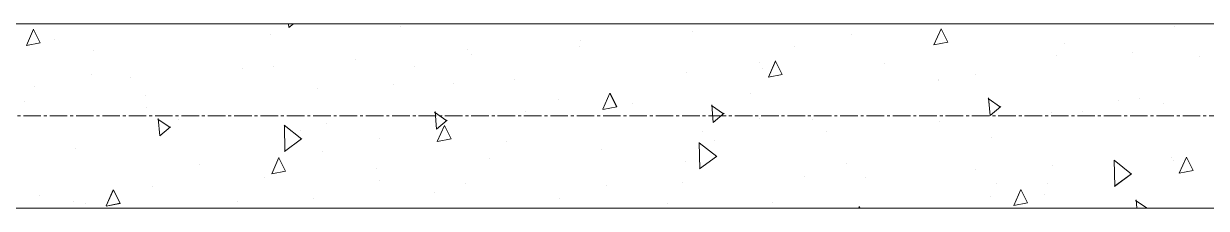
# Model space of a CAD drawing. Header units: millimetres. Extents: x 470010 to 1231400, y -134005 to 421770.
# Drawn here: x 807284 to 808567, y 167913 to 168113 of the extents above; entities that cross this region are included whole.
import ezdxf
from ezdxf.enums import TextEntityAlignment as Align

# ---------------------------------------------------------------- set-up
doc = ezdxf.new("R2010")
doc.units = ezdxf.units.MM
doc.linetypes.add('CENTER2', pattern=[28.575, 19.05, -3.175, 3.175, -3.175])
doc.layers.get('Defpoints').update_dxf_attribs({"color": 140})
doc.layers.add('АР_Стены ПЕНОблок', color=52, linetype='Continuous', lineweight=20)
doc.layers.add('АР_Штриховка', color=8, linetype='Continuous', lineweight=0)
doc.layers.add('РД_Оси_100', color=7, linetype='Continuous', lineweight=0, true_color=0x525252)
doc.styles.add('style1', font='ARIALN.TTF')

# ---------------------------------------------------------------- blocks, each defined once
blk = doc.blocks.new('СОШ_2200_АР_ОСИ_М100_28.05.24')
at = {"layer": 'РД_Оси_100', "color": 251, "linetype": 'CENTER2', "true_color": 0x636466}
blk.add_line((29555, 45300), (-5954.958, 45300), dxfattribs=at)
blk = doc.blocks.new('A$C9108343f')
at = {"layer": 'АР_Стены ПЕНОблок', "color": 18, "linetype": 'Continuous', "lineweight": 20, "true_color": 0x000000}
for p, q in [((148494.1, 268479.5), (140924.1, 268479.5)), ((140924.1, 268279.5), (148494.1, 268279.5))]:
    blk.add_line(p, q, dxfattribs=at)
at = {"layer": 'АР_Штриховка', "color": 18, "linetype": 'Continuous', "lineweight": 0, "true_color": 0x000000}
for p, q in [((141853.1, 268475.4), (141852.7, 268479.5)), ((141853.1, 268475.4), (141858, 268479.5)), ((141973.5, 268476.3), (141973.5, 268476.3)), ((142813.7, 268476.3), (142813.7, 268476.3)), ((141568.4, 268456), (141576.1, 268473.4)), ((141583.3, 268458.8), (141576.1, 268473.3)), ((141832.7, 268467.8), (141832.7, 268467.8)), ((142290.8, 268471.5), (142290.8, 268471.5)), ((142463.6, 268468.3), (142463.6, 268468.3)), ((142552.5, 268456.5), (142560.2, 268474)), ((142567.5, 268459.4), (142560.3, 268473.8)), ((141568.4, 268455.9), (141583.4, 268458.8)), ((141598.4, 268462.3), (141598.4, 268462.3)), ((141641.3, 268450.6), (141641.3, 268450.6)), ((142047, 268451.5), (142047, 268451.5)), ((142167.9, 268454.6), (142167.9, 268454.6)), ((142168.7, 268461.3), (142168.7, 268461.3)), ((142401.6, 268454.6), (142401.6, 268454.6)), ((142552.5, 268456.4), (142567.5, 268459.4)), ((142694.5, 268458.5), (142694.5, 268458.5)), ((141924.9, 268441.2), (141924.9, 268441.2)), ((142051.4, 268446.6), (142051.4, 268446.6)), ((142362.9, 268437.4), (142362.9, 268437.4)), ((142373, 268421.7), (142380.7, 268439.1)), ((142388, 268424.5), (142380.8, 268439)), ((142684.9, 268444.5), (142684.9, 268444.5)), ((142767.3, 268448.1), (142767.3, 268448.1)), ((142841, 268444.4), (142841, 268444.4)), ((141639.3, 268424.9), (141639.3, 268424.9)), ((141803.2, 268431.4), (141803.2, 268431.4)), ((141836.3, 268433.4), (141836.3, 268433.4)), ((141989.4, 268432.9), (141989.4, 268432.9)), ((142284.4, 268427), (142284.4, 268427)), ((142366.9, 268430.6), (142366.9, 268430.6)), ((142373, 268421.6), (142388, 268424.5)), ((142498.4, 268436.4), (142498.4, 268436.4)), ((142597.2, 268424.4), (142597.2, 268424.4)), ((141577.3, 268411.2), (141577.3, 268411.2)), ((141681.1, 268421.2), (141681.1, 268421.2)), ((141966.5, 268413.1), (141966.5, 268413.1)), ((142031.1, 268414.3), (142031.1, 268414.3)), ((142097.9, 268418.9), (142097.9, 268418.9)), ((142557.1, 268419.4), (142557.1, 268419.4)), ((142557.7, 268418.3), (142557.7, 268418.3)), ((141697.5, 268401.4), (141697.5, 268401.4)), ((141884, 268409.5), (141884, 268409.5)), ((142193.5, 268386.8), (142201.2, 268404.2)), ((142208.4, 268389.6), (142201.2, 268404.1)), ((142353.4, 268404.3), (142353.4, 268404.3)), ((142624.6, 268389.1), (142611.2, 268398.3)), ((142613.3, 268380), (142611.7, 268399)), ((141566.1, 268395.7), (141566.1, 268395.7)), ((141698.9, 268388.6), (141698.9, 268388.6)), ((142144.9, 268397.7), (142144.9, 268397.7)), ((142193.5, 268386.7), (142208.5, 268389.6)), ((142225.5, 268392.6), (142225.5, 268392.6)), ((142324.4, 268381.7), (142311.1, 268390.9)), ((142313.2, 268372.6), (142311.6, 268391.6)), ((142613.3, 268380), (142625, 268389.8)), ((142752.1, 268396.6), (142752.1, 268396.6)), ((142775.8, 268398.2), (142775.8, 268398.2)), ((142801.9, 268393.5), (142801.9, 268393.5)), ((141724.2, 268367), (141710.9, 268376.2)), ((141713, 268357.9), (141711.3, 268376.8)), ((141732.8, 268376), (141732.8, 268376)), ((142024.3, 268374.4), (142011, 268383.5)), ((142013.1, 268365.2), (142011.5, 268384.2)), ((142013.1, 268365.2), (142024.8, 268375)), ((142109.6, 268384.3), (142109.6, 268384.3)), ((142313.2, 268372.6), (142324.9, 268382.4)), ((142363.7, 268376.5), (142363.7, 268376.5)), ((142420.5, 268375.4), (142420.5, 268375.4)), ((142558.1, 268373.5), (142558.1, 268373.5)), ((142679.8, 268383.3), (142679.8, 268383.3)), ((142713.8, 268384.5), (142713.8, 268384.5)), ((141713, 268357.9), (141724.7, 268367.7)), ((141867, 268354.4), (141848, 268369.5)), ((141848.7, 268341), (141848.1, 268369.6)), ((141865.8, 268364.2), (141865.8, 268364.2)), ((141893.9, 268371.4), (141893.9, 268371.4)), ((142013.9, 268351.9), (142021.7, 268369.3)), ((142028.9, 268354.7), (142021.7, 268369.2)), ((142301.7, 268362.8), (142301.7, 268362.8)), ((142436, 268363.2), (142436, 268363.2)), ((141848.4, 268341.2), (141866.8, 268354.7)), ((141951.5, 268354.8), (141951.5, 268354.8)), ((142014, 268351.8), (142028.9, 268354.7)), ((142088.7, 268352.3), (142088.7, 268352.3)), ((142316.9, 268335.5), (142297.9, 268350.6)), ((142298.6, 268322.1), (142298, 268350.7)), ((142314.3, 268353.4), (142314.3, 268353.4)), ((142615.3, 268356.3), (142615.3, 268356.3)), ((141622, 268344.2), (141622, 268344.2)), ((141834.4, 268317), (141842.2, 268334.4)), ((141849.4, 268319.8), (141842.2, 268334.3)), ((141889.5, 268341.1), (141889.5, 268341.1)), ((142192.3, 268343.2), (142192.3, 268343.2)), ((142298.3, 268322.2), (142316.7, 268335.7)), ((142809.8, 268334.6), (142809.8, 268334.6)), ((142818.6, 268317.5), (142826.3, 268334.9)), ((142833.5, 268320.3), (142826.3, 268334.8)), ((141756.5, 268326.7), (141756.5, 268326.7)), ((141948.5, 268323.1), (141948.5, 268323.1)), ((142070.6, 268333.4), (142070.6, 268333.4)), ((142283.1, 268330.6), (142283.1, 268330.6)), ((142457.2, 268327.6), (142457.2, 268327.6)), ((142598.1, 268321.8), (142598.1, 268321.8)), ((142680.6, 268325.4), (142680.6, 268325.4)), ((142766.8, 268316.6), (142747.8, 268331.6)), ((142748.5, 268303.2), (142747.9, 268331.8)), ((142812, 268331.1), (142812, 268331.1)), ((141826.8, 268313.3), (141826.8, 268313.3)), ((141834.5, 268316.9), (141849.4, 268319.8)), ((141951.5, 268309.5), (141951.5, 268309.5)), ((142411.6, 268313.6), (142411.6, 268313.6)), ((142478.1, 268313.4), (142478.1, 268313.4)), ((142748.2, 268303.3), (142766.7, 268316.8)), ((142818.6, 268317.4), (142833.6, 268320.3)), ((141654.9, 268282.1), (141662.6, 268299.5)), ((141669.9, 268284.9), (141662.7, 268299.4)), ((141704.7, 268303.1), (141704.7, 268303.1)), ((142011.2, 268296.2), (142011.2, 268296.2)), ((142045, 268305.9), (142045, 268305.9)), ((142197.7, 268304.3), (142197.7, 268304.3)), ((142280.2, 268307.9), (142280.2, 268307.9)), ((142620.8, 268306.3), (142620.8, 268306.3)), ((142639, 268282.6), (142646.8, 268300)), ((142654, 268285.4), (142646.8, 268299.9)), ((142675.9, 268306.4), (142675.9, 268306.4)), ((141583, 268293.3), (141583, 268293.3)), ((141619.7, 268286.4), (141619.7, 268286.4)), ((141632.9, 268284.2), (141632.9, 268284.2)), ((141654.9, 268282), (141669.9, 268284.9)), ((141797.2, 268286.8), (141797.2, 268286.8)), ((141879.7, 268290.4), (141879.7, 268290.4)), ((142146.3, 268290.4), (142146.3, 268290.4)), ((142263.7, 268284.7), (142263.7, 268284.7)), ((142377, 268286.2), (142377, 268286.2)), ((142613.9, 268292.6), (142613.9, 268292.6)), ((142639.1, 268282.5), (142654, 268285.4)), ((142672.9, 268294.3), (142672.9, 268294.3)), ((142783.7, 268279.5), (142771.2, 268288.1)), ((142772.5, 268279.5), (142771.7, 268288.8)), ((142472.9, 268279.5), (142471.1, 268280.7)), ((142471.8, 268279.5), (142471.6, 268281.4)), ((142784.9, 268279.5), (142785, 268279.6))]:
    blk.add_line(p, q, dxfattribs=at)
at = {"layer": 'РД_Оси_100'}
blk.add_blockref('СОШ_2200_АР_ОСИ_М100_28.05.24', (140804.1, 223079.5), dxfattribs=at)
at = {"layer": 'Defpoints', "color": 18, "true_color": 0x000000, "style": 'style1'}
for p in [(143949.3, 316089.1), (143975, 281639.5), (143890.4, 273244.7), (143840, 264276.8), (143967.8, 254892.4), (12252, 104178.1), (12382.6, 96023.1)]:
    blk.add_attdef('АР-ПОМЕЩЕНИЕ:НАИМЕНОВАНИЕ', text='', height=100, dxfattribs=at).set_placement(p, align=Align.MIDDLE)
at = {"layer": 'Defpoints', "color": 18, "true_color": 0x000000, "style": 'style1', "flags": 8}
for p in [(143951.3, 279099.1), (143848.3, 269251.1), (143875.3, 260094.2), (144049.7, 250824.7), (163419.3, 238153.4), (155897.5, 237966), (183037.2, 237966), (143342.9, 237876.2)]:
    blk.add_attdef('АР-ПОМЕЩЕНИЕ:НАИМЕНОВАНИЕ', text='', height=100, dxfattribs=at).set_placement(p, align=Align.MIDDLE)

msp = doc.modelspace()

# ---------------------------------------------------------------- linework, layer by layer
at = {"layer": 'АР_Стены ПЕНОблок', "color": 18, "linetype": 'Continuous', "lineweight": 20, "true_color": 0x000000}
for p, q in [((814212.706, 168113.251), (806642.706, 168113.251)), ((806642.706, 167913.251), (814212.706, 167913.251))]:
    msp.add_line(p, q, dxfattribs=at)
at = {"layer": 'АР_Штриховка', "color": 18, "linetype": 'Continuous', "lineweight": 0, "true_color": 0x000000}
for p, q in [((807286.97, 168089.772), (807294.718, 168107.175)), ((807301.956, 168092.575), (807294.744, 168107.07)), ((807571.707, 168109.182), (807571.351, 168113.251)), ((807571.714, 168109.174), (807576.573, 168113.251)), ((808271.11, 168090.306), (808278.858, 168107.709)), ((808286.095, 168093.109), (808278.884, 168107.604)), ((807287.008, 168089.672), (807301.968, 168092.58)), ((808271.148, 168090.206), (808286.108, 168093.114)), ((808091.59, 168055.411), (808099.338, 168072.814)), ((808106.575, 168058.214), (808099.364, 168072.709)), ((808091.628, 168055.311), (808106.588, 168058.219)), ((807912.07, 168020.516), (807919.818, 168037.919)), ((807927.055, 168023.319), (807919.844, 168037.814)), ((808343.163, 168022.863), (808329.828, 168032.044)), ((808331.952, 168013.759), (808330.292, 168032.736)), ((807742.938, 168008.112), (807729.604, 168017.293)), ((807731.726, 167999.006), (807730.065, 168017.983)), ((807912.108, 168020.416), (807927.068, 168023.324)), ((808043.051, 168015.487), (808029.716, 168024.669)), ((808031.839, 168006.382), (808030.178, 168025.36)), ((808031.846, 168006.374), (808043.52, 168016.17)), ((808331.959, 168013.75), (808343.634, 168023.546)), ((807442.826, 168000.736), (807429.491, 168009.917)), ((807431.613, 167991.629), (807429.952, 168010.606)), ((807431.62, 167991.62), (807443.294, 168001.416)), ((807585.641, 167988.156), (807566.6, 168003.229)), ((807567.307, 167974.807), (807566.716, 168003.375)), ((807731.733, 167998.997), (807743.407, 168008.793)), ((807732.55, 167985.621), (807740.298, 168003.024)), ((807747.536, 167988.424), (807740.324, 168002.919)), ((807567.004, 167974.915), (807585.454, 167988.411)), ((807732.588, 167985.521), (807747.548, 167988.429)), ((808035.548, 167969.236), (808016.507, 167984.308)), ((808017.214, 167955.887), (808016.623, 167984.455)), ((807553.03, 167950.726), (807560.778, 167968.129)), ((807568.016, 167953.529), (807560.804, 167968.024)), ((808016.91, 167955.996), (808035.361, 167969.492)), ((808485.455, 167950.315), (808466.414, 167965.388)), ((808467.121, 167936.967), (808466.53, 167965.536)), ((808537.17, 167951.26), (808544.918, 167968.663)), ((808552.155, 167954.063), (808544.944, 167968.558)), ((807553.068, 167950.626), (807568.028, 167953.534)), ((808466.816, 167937.076), (808485.267, 167950.572)), ((808537.208, 167951.16), (808552.168, 167954.068)), ((807373.51, 167915.831), (807381.258, 167933.234)), ((807388.496, 167918.634), (807381.284, 167933.129)), ((808357.65, 167916.365), (808365.398, 167933.768)), ((808372.635, 167919.168), (808365.424, 167933.663)), ((807373.548, 167915.73), (807388.508, 167918.638)), ((808191.536, 167913.251), (808189.734, 167914.492)), ((808190.366, 167913.251), (808190.197, 167915.183)), ((808357.688, 167916.265), (808372.648, 167919.173)), ((808502.361, 167913.251), (808489.847, 167921.867)), ((808491.124, 167913.251), (808490.31, 167922.56)), ((808503.51, 167913.251), (808503.652, 167913.37))]:
    msp.add_line(p, q, dxfattribs=at)

# ---------------------------------------------------------------- block references
msp.add_blockref('A$C9108343f', (665718.612, -100366.242))
at = {"layer": 'РД_Оси_100'}
msp.add_blockref('СОШ_2200_АР_ОСИ_М100_28.05.24', (806522.706, 122713.251), dxfattribs=at)

doc.saveas('drawing.dxf')
